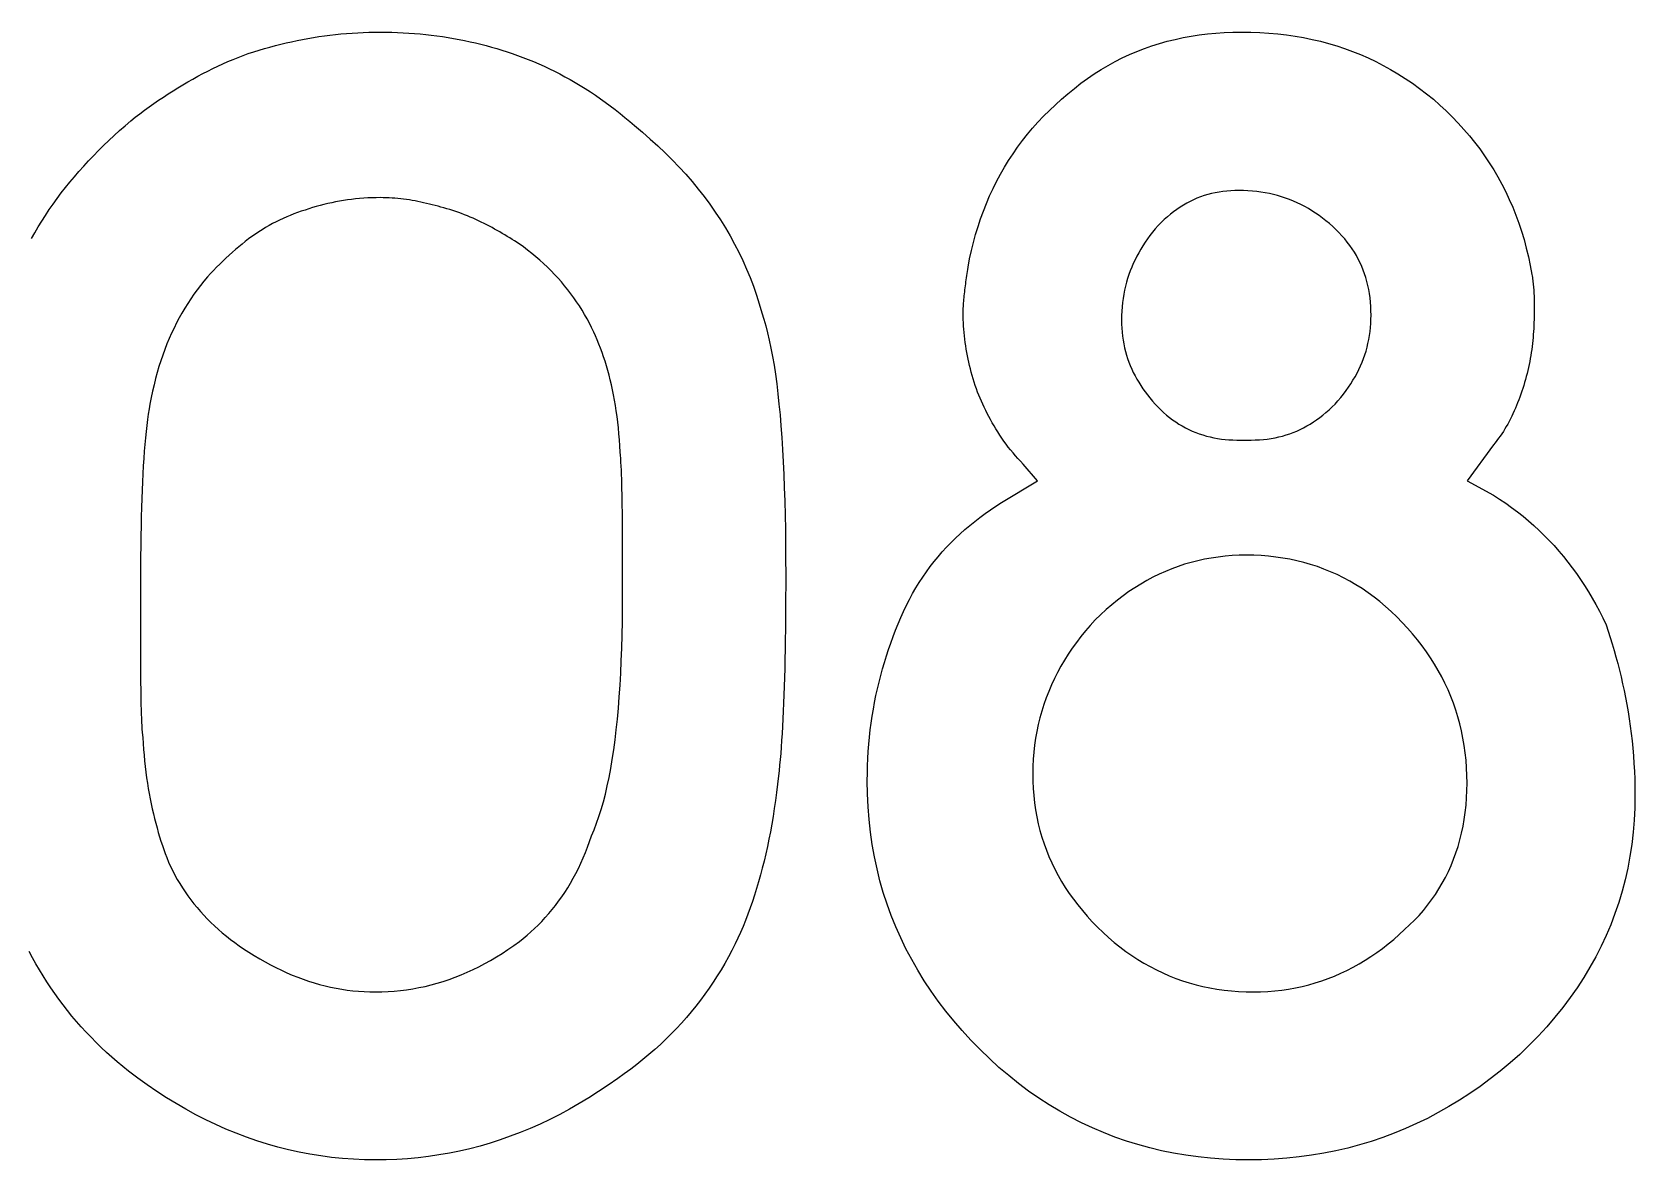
# Model space of a CAD drawing. Extents: x 18 to 129, y 140 to 152.
# Drawn here: x 104.18 to 112.77, y 146.08 to 152.12 of the extents above; entities that cross this region are included whole.
import ezdxf

# ---------------------------------------------------------------- set-up
doc = ezdxf.new("R2010")
doc.units = 0
doc.layers.add('LAYER_1', color=7, linetype='CONTINUOUS')

msp = doc.modelspace()

# ---------------------------------------------------------------- linework, layer by layer
at = {"layer": 'LAYER_1', "color": 7}
for points in [[(105.3408, 152.0044), (105.3697, 152.0138), (105.3986, 152.0229), (105.4276, 152.0315), (105.4565, 152.0397), (105.4855, 152.0476), (105.5145, 152.055), (105.5435, 152.062), (105.5726, 152.0686), (105.6017, 152.0749), (105.6309, 152.0807), (105.6601, 152.0861), (105.6894, 152.0911), (105.7187, 152.0957), (105.7481, 152.1), (105.7776, 152.1038), (105.8072, 152.1072), (105.8369, 152.1102), (105.8667, 152.1128), (105.8965, 152.115), (105.9265, 152.1168), (105.9566, 152.1182), (105.9868, 152.1192), (106.0171, 152.1198), (106.0476, 152.12)], [(106.0476, 152.12), (106.0781, 152.1198), (106.1086, 152.1192), (106.1391, 152.1182), (106.1695, 152.1168), (106.1999, 152.115), (106.2303, 152.1128), (106.2606, 152.1102), (106.2908, 152.1072), (106.3209, 152.1038), (106.3509, 152.1), (106.3808, 152.0957), (106.4106, 152.0911), (106.4403, 152.0861), (106.4698, 152.0807), (106.4991, 152.0749), (106.5283, 152.0686), (106.5573, 152.062), (106.5861, 152.055), (106.6147, 152.0476), (106.6431, 152.0397), (106.6713, 152.0315), (106.6992, 152.0229), (106.7269, 152.0138), (106.7544, 152.0044)], [(109.6971, 151.7602), (109.7311, 151.7901), (109.7657, 151.8186), (109.8008, 151.8458), (109.8364, 151.8717), (109.8725, 151.8962), (109.9092, 151.9195), (109.9464, 151.9414), (109.9841, 151.962), (110.0224, 151.9814), (110.0612, 151.9994), (110.1006, 152.0162), (110.1405, 152.0317), (110.1809, 152.0459), (110.2219, 152.0589), (110.2634, 152.0706), (110.3054, 152.081), (110.348, 152.0902), (110.3911, 152.0982), (110.4347, 152.1049), (110.4789, 152.1103), (110.5236, 152.1146), (110.5688, 152.1176), (110.6146, 152.1194), (110.6609, 152.12)], [(110.6609, 152.12), (110.7104, 152.1194), (110.7592, 152.1176), (110.8074, 152.1146), (110.8549, 152.1103), (110.9018, 152.1049), (110.9481, 152.0982), (110.9938, 152.0902), (111.0388, 152.081), (111.0834, 152.0706), (111.1273, 152.0589), (111.1707, 152.0459), (111.2135, 152.0317), (111.2558, 152.0162), (111.2976, 151.9994), (111.3389, 151.9814), (111.3796, 151.962), (111.4199, 151.9414), (111.4597, 151.9195), (111.499, 151.8962), (111.5379, 151.8717), (111.5763, 151.8458), (111.6143, 151.8186), (111.6518, 151.7901), (111.689, 151.7602)], [(104.7111, 151.6446), (104.7353, 151.6637), (104.7598, 151.6826), (104.7846, 151.7011), (104.8095, 151.7194), (104.8347, 151.7374), (104.8601, 151.755), (104.8857, 151.7723), (104.9115, 151.7893), (104.9375, 151.8059), (104.9636, 151.8221), (104.9899, 151.8379), (105.0163, 151.8534), (105.0429, 151.8685), (105.0696, 151.8831), (105.0964, 151.8973), (105.1233, 151.9111), (105.1503, 151.9244), (105.1774, 151.9373), (105.2045, 151.9497), (105.2317, 151.9617), (105.2589, 151.9731), (105.2862, 151.9841), (105.3135, 151.9945), (105.3408, 152.0044)], [(106.7544, 152.0044), (106.7832, 151.9945), (106.8119, 151.984), (106.8405, 151.9731), (106.8689, 151.9616), (106.8973, 151.9495), (106.9254, 151.9369), (106.9535, 151.9238), (106.9814, 151.9101), (107.0092, 151.896), (107.0368, 151.8812), (107.0643, 151.866), (107.0917, 151.8502), (107.1189, 151.8338), (107.146, 151.817), (107.173, 151.7996), (107.1998, 151.7816), (107.2266, 151.7632), (107.2531, 151.7442), (107.2796, 151.7246), (107.3059, 151.7045), (107.332, 151.6839), (107.3581, 151.6628), (107.384, 151.6411), (107.4097, 151.6189)], [(109.196, 150.8607), (109.2045, 150.9054), (109.2142, 150.9496), (109.2249, 150.9932), (109.2367, 151.0362), (109.2495, 151.0786), (109.2634, 151.1205), (109.2784, 151.1618), (109.2945, 151.2024), (109.3116, 151.2424), (109.3298, 151.2818), (109.3491, 151.3206), (109.3695, 151.3586), (109.3909, 151.3961), (109.4134, 151.4328), (109.4369, 151.4688), (109.4616, 151.5042), (109.4873, 151.5388), (109.514, 151.5727), (109.5419, 151.6058), (109.5708, 151.6383), (109.6008, 151.6699), (109.6318, 151.7008), (109.664, 151.7309), (109.6971, 151.7602)], [(111.689, 151.7602), (111.7238, 151.7294), (111.7575, 151.6978), (111.7902, 151.6656), (111.8217, 151.6327), (111.8522, 151.5991), (111.8815, 151.5649), (111.9098, 151.5299), (111.937, 151.4942), (111.963, 151.4578), (111.9879, 151.4206), (112.0117, 151.3828), (112.0343, 151.3442), (112.0559, 151.3049), (112.0762, 151.2648), (112.0955, 151.224), (112.1135, 151.1824), (112.1304, 151.1401), (112.1462, 151.097), (112.1608, 151.0532), (112.1742, 151.0085), (112.1864, 150.9631), (112.1974, 150.9169), (112.2072, 150.8699), (112.2159, 150.8221)], [(104.1792, 151.0144), (104.1969, 151.0458), (104.2152, 151.077), (104.2343, 151.1079), (104.2539, 151.1386), (104.2742, 151.169), (104.2951, 151.1991), (104.3167, 151.2289), (104.3389, 151.2585), (104.3617, 151.2878), (104.385, 151.3169), (104.409, 151.3457), (104.4336, 151.3742), (104.4588, 151.4024), (104.4846, 151.4304), (104.5109, 151.4581), (104.5378, 151.4855), (104.5653, 151.5127), (104.5934, 151.5396), (104.622, 151.5663), (104.6512, 151.5926), (104.6809, 151.6187), (104.7111, 151.6446)], [(107.4097, 151.6189), (107.4525, 151.5833), (107.4941, 151.5471), (107.5344, 151.5104), (107.5735, 151.4732), (107.6114, 151.4355), (107.6481, 151.3972), (107.6835, 151.3584), (107.7177, 151.319), (107.7506, 151.2791), (107.7823, 151.2387), (107.8127, 151.1977), (107.8418, 151.1563), (107.8697, 151.1142), (107.8963, 151.0717), (107.9216, 151.0285), (107.9457, 150.9849), (107.9684, 150.9407), (107.9898, 150.896), (108.0099, 150.8508), (108.0288, 150.805), (108.0463, 150.7587), (108.0624, 150.7118), (108.0773, 150.6644), (108.0908, 150.6165)], [(106.0476, 151.2334), (106.0252, 151.2332), (106.0029, 151.2326), (105.9807, 151.2316), (105.9587, 151.2302), (105.9368, 151.2284), (105.9151, 151.2263), (105.8934, 151.2238), (105.872, 151.221), (105.8506, 151.2178), (105.8294, 151.2142), (105.8083, 151.2103), (105.7874, 151.206), (105.7665, 151.2015), (105.7459, 151.1965), (105.7253, 151.1913), (105.7049, 151.1858), (105.6846, 151.1799), (105.6645, 151.1737), (105.6445, 151.1672), (105.6246, 151.1605), (105.6048, 151.1534), (105.5852, 151.1461), (105.5657, 151.1384), (105.5464, 151.1305)], [(106.4202, 151.1691), (106.4042, 151.1739), (106.3884, 151.1785), (106.3726, 151.1829), (106.3569, 151.1872), (106.3414, 151.1914), (106.3259, 151.1954), (106.3104, 151.1992), (106.2951, 151.2029), (106.2797, 151.2064), (106.2644, 151.2097), (106.2492, 151.2128), (106.2339, 151.2157), (106.2186, 151.2184), (106.2034, 151.2209), (106.1881, 151.2232), (106.1727, 151.2253), (106.1574, 151.2271), (106.1419, 151.2287), (106.1264, 151.2301), (106.1109, 151.2313), (106.0952, 151.2322), (106.0794, 151.2328), (106.0636, 151.2332), (106.0476, 151.2334)], [(110.6481, 151.2719), (110.6258, 151.2716), (110.6039, 151.2706), (110.5824, 151.2689), (110.5612, 151.2665), (110.5404, 151.2634), (110.52, 151.2597), (110.4999, 151.2552), (110.4801, 151.25), (110.4606, 151.2441), (110.4414, 151.2375), (110.4225, 151.2302), (110.4039, 151.2221), (110.3856, 151.2133), (110.3675, 151.2038), (110.3497, 151.1935), (110.3321, 151.1824), (110.3147, 151.1706), (110.2975, 151.1581), (110.2805, 151.1447), (110.2638, 151.1306), (110.2472, 151.1157), (110.2307, 151.1), (110.2144, 151.0836), (110.1983, 151.0663)], [(111.1493, 151.0791), (111.1314, 151.0949), (111.1134, 151.1099), (111.095, 151.1243), (111.0764, 151.138), (111.0576, 151.1511), (111.0384, 151.1635), (111.019, 151.1752), (110.9993, 151.1862), (110.9794, 151.1966), (110.9592, 151.2063), (110.9387, 151.2153), (110.9179, 151.2237), (110.8969, 151.2314), (110.8756, 151.2384), (110.8541, 151.2448), (110.8323, 151.2505), (110.8102, 151.2555), (110.7878, 151.2599), (110.7652, 151.2635), (110.7423, 151.2665), (110.7192, 151.2689), (110.6957, 151.2706), (110.672, 151.2716), (110.6481, 151.2719)], [(105.5464, 151.1305), (105.5272, 151.1223), (105.5081, 151.1134), (105.4892, 151.1041), (105.4704, 151.0943), (105.4517, 151.0839), (105.4332, 151.0731), (105.4148, 151.0618), (105.3965, 151.0501), (105.3783, 151.0379), (105.3603, 151.0253), (105.3425, 151.0123), (105.3247, 150.9988), (105.3071, 150.985), (105.2897, 150.9707), (105.2723, 150.9561), (105.2551, 150.9411), (105.2381, 150.9258), (105.2211, 150.9101), (105.2043, 150.8941), (105.1877, 150.8777), (105.1711, 150.861), (105.1547, 150.8441), (105.1385, 150.8268), (105.1223, 150.8093)], [(106.7672, 151.002), (106.7543, 151.0101), (106.7412, 151.0181), (106.7281, 151.0261), (106.7147, 151.0341), (106.7013, 151.042), (106.6877, 151.0498), (106.674, 151.0576), (106.6601, 151.0653), (106.6461, 151.073), (106.632, 151.0805), (106.6178, 151.0879), (106.6034, 151.0952), (106.5888, 151.1024), (106.5742, 151.1094), (106.5594, 151.1162), (106.5445, 151.1229), (106.5294, 151.1294), (106.5142, 151.1358), (106.4989, 151.1419), (106.4834, 151.1478), (106.4678, 151.1535), (106.4521, 151.1589), (106.4362, 151.1642), (106.4202, 151.1691)], [(110.1983, 151.0663), (110.1841, 151.0486), (110.1705, 151.0307), (110.1574, 151.0126), (110.1448, 150.9944), (110.1328, 150.976), (110.1214, 150.9575), (110.1105, 150.9387), (110.1003, 150.9197), (110.0906, 150.9005), (110.0814, 150.881), (110.0729, 150.8614), (110.065, 150.8414), (110.0577, 150.8212), (110.0509, 150.8007), (110.0448, 150.7799), (110.0393, 150.7588), (110.0345, 150.7374), (110.0302, 150.7157), (110.0267, 150.6937), (110.0237, 150.6713), (110.0214, 150.6485), (110.0197, 150.6254), (110.0187, 150.6019), (110.0184, 150.578)], [(111.3549, 150.6037), (111.3545, 150.6276), (111.3535, 150.6511), (111.3518, 150.6742), (111.3494, 150.6969), (111.3464, 150.7192), (111.3426, 150.7412), (111.3381, 150.7628), (111.333, 150.7841), (111.3271, 150.8049), (111.3205, 150.8255), (111.3131, 150.8457), (111.3051, 150.8655), (111.2963, 150.885), (111.2867, 150.9042), (111.2764, 150.9231), (111.2654, 150.9416), (111.2536, 150.9598), (111.241, 150.9777), (111.2277, 150.9954), (111.2136, 151.0127), (111.1987, 151.0297), (111.183, 151.0465), (111.1665, 151.0629), (111.1493, 151.0791)], [(107.1913, 150.5137), (107.1798, 150.5377), (107.1677, 150.5614), (107.1551, 150.5848), (107.142, 150.6079), (107.1284, 150.6307), (107.1142, 150.6533), (107.0994, 150.6755), (107.0842, 150.6974), (107.0684, 150.7191), (107.0521, 150.7404), (107.0352, 150.7613), (107.0178, 150.782), (106.9999, 150.8023), (106.9814, 150.8223), (106.9624, 150.8419), (106.9428, 150.8612), (106.9228, 150.8801), (106.9021, 150.8986), (106.881, 150.9168), (106.8593, 150.9346), (106.8371, 150.9521), (106.8143, 150.9691), (106.791, 150.9858), (106.7672, 151.002)], [(109.1703, 150.6165), (109.1703, 150.6247), (109.1705, 150.6331), (109.1708, 150.6418), (109.1713, 150.6507), (109.1718, 150.6598), (109.1725, 150.6691), (109.1732, 150.6787), (109.1741, 150.6884), (109.175, 150.6983), (109.176, 150.7084), (109.1771, 150.7186), (109.1783, 150.729), (109.1795, 150.7395), (109.1808, 150.7501), (109.1822, 150.7608), (109.1836, 150.7717), (109.185, 150.7826), (109.1865, 150.7936), (109.1881, 150.8047), (109.1896, 150.8158), (109.1912, 150.827), (109.1928, 150.8382), (109.1944, 150.8494), (109.196, 150.8607)], [(105.1223, 150.8093), (105.1033, 150.7866), (105.0849, 150.7635), (105.0669, 150.74), (105.0495, 150.716), (105.0326, 150.6916), (105.0163, 150.6667), (105.0005, 150.6414), (104.9853, 150.6156), (104.9705, 150.5893), (104.9563, 150.5625), (104.9427, 150.5351), (104.9296, 150.5073), (104.917, 150.4789), (104.9049, 150.45), (104.8934, 150.4205), (104.8825, 150.3905), (104.872, 150.3598), (104.8621, 150.3286), (104.8527, 150.2968), (104.8439, 150.2643), (104.8356, 150.2313), (104.8278, 150.1976), (104.8206, 150.1632), (104.8139, 150.1282)], [(112.2159, 150.8221), (112.2174, 150.8141), (112.2188, 150.8061), (112.2201, 150.798), (112.2213, 150.79), (112.2223, 150.782), (112.2233, 150.7739), (112.2241, 150.7659), (112.2249, 150.7579), (112.2256, 150.7499), (112.2262, 150.7418), (112.2267, 150.7338), (112.2271, 150.7258), (112.2275, 150.7177), (112.2278, 150.7097), (112.228, 150.7017), (112.2282, 150.6936), (112.2284, 150.6856), (112.2285, 150.6776), (112.2286, 150.6695), (112.2287, 150.6615), (112.2287, 150.6535), (112.2287, 150.6454), (112.2287, 150.6374), (112.2287, 150.6294)], [(108.0908, 150.6165), (108.1018, 150.5833), (108.1122, 150.5477), (108.1222, 150.51), (108.1316, 150.4699), (108.1405, 150.4277), (108.1488, 150.3832), (108.1567, 150.3365), (108.1641, 150.2876), (108.171, 150.2366), (108.1774, 150.1833), (108.1833, 150.1279), (108.1888, 150.0704), (108.1938, 150.0107), (108.1983, 149.9488), (108.2024, 149.8849), (108.206, 149.8188), (108.2092, 149.7507), (108.2119, 149.6804), (108.2142, 149.6081), (108.2161, 149.5337), (108.2175, 149.4573), (108.2185, 149.3788), (108.2191, 149.2983), (108.2193, 149.2158)], [(109.2474, 150.1925), (109.2411, 150.2101), (109.2351, 150.2278), (109.2293, 150.2455), (109.2238, 150.2631), (109.2186, 150.2808), (109.2136, 150.2985), (109.209, 150.3161), (109.2045, 150.3338), (109.2004, 150.3515), (109.1965, 150.3692), (109.1929, 150.3868), (109.1895, 150.4045), (109.1865, 150.4222), (109.1837, 150.4398), (109.1811, 150.4575), (109.1788, 150.4752), (109.1768, 150.4928), (109.1751, 150.5105), (109.1736, 150.5282), (109.1724, 150.5458), (109.1715, 150.5635), (109.1708, 150.5812), (109.1704, 150.5989), (109.1703, 150.6165)], [(111.1621, 150.1282), (111.1778, 150.1459), (111.1929, 150.1638), (111.2073, 150.1818), (111.221, 150.2), (111.2341, 150.2183), (111.2464, 150.2368), (111.2581, 150.2555), (111.2692, 150.2743), (111.2796, 150.2933), (111.2893, 150.3125), (111.2983, 150.3319), (111.3067, 150.3515), (111.3144, 150.3713), (111.3214, 150.3912), (111.3278, 150.4114), (111.3334, 150.4319), (111.3385, 150.4525), (111.3428, 150.4734), (111.3465, 150.4945), (111.3495, 150.5158), (111.3518, 150.5374), (111.3535, 150.5592), (111.3545, 150.5813), (111.3549, 150.6037)], [(112.2287, 150.6294), (112.2286, 150.6133), (112.2284, 150.5973), (112.2281, 150.5812), (112.2276, 150.5651), (112.2269, 150.5491), (112.2261, 150.533), (112.2251, 150.5169), (112.224, 150.5009), (112.2226, 150.4848), (112.2211, 150.4687), (112.2194, 150.4527), (112.2175, 150.4366), (112.2154, 150.4206), (112.213, 150.4045), (112.2105, 150.3884), (112.2078, 150.3724), (112.2048, 150.3563), (112.2016, 150.3402), (112.1982, 150.3242), (112.1945, 150.3081), (112.1906, 150.2921), (112.1864, 150.276), (112.182, 150.2599), (112.1773, 150.2439)], [(110.0184, 150.578), (110.0187, 150.5557), (110.0197, 150.5338), (110.0214, 150.5123), (110.0237, 150.4911), (110.0267, 150.4703), (110.0302, 150.4499), (110.0345, 150.4298), (110.0393, 150.41), (110.0448, 150.3905), (110.0509, 150.3713), (110.0577, 150.3524), (110.065, 150.3338), (110.0729, 150.3155), (110.0814, 150.2974), (110.0906, 150.2796), (110.1003, 150.2619), (110.1105, 150.2446), (110.1214, 150.2274), (110.1328, 150.2104), (110.1448, 150.1936), (110.1574, 150.177), (110.1705, 150.1606), (110.1841, 150.1443), (110.1983, 150.1282)], [(107.3326, 149.8712), (107.3308, 149.9046), (107.3286, 149.9373), (107.326, 149.9694), (107.3231, 150.0009), (107.3197, 150.0317), (107.316, 150.0619), (107.3119, 150.0916), (107.3074, 150.1206), (107.3026, 150.149), (107.2974, 150.1769), (107.2919, 150.2042), (107.286, 150.231), (107.2799, 150.2572), (107.2733, 150.283), (107.2665, 150.3082), (107.2593, 150.3329), (107.2519, 150.3571), (107.2441, 150.3808), (107.236, 150.4041), (107.2276, 150.4269), (107.219, 150.4492), (107.21, 150.4711), (107.2008, 150.4926), (107.1913, 150.5137)], [(109.4915, 149.8069), (109.4773, 149.8215), (109.4634, 149.8364), (109.4499, 149.8514), (109.4369, 149.8667), (109.4241, 149.8822), (109.4118, 149.8979), (109.3999, 149.9137), (109.3882, 149.9297), (109.377, 149.9459), (109.3661, 149.9621), (109.3556, 149.9785), (109.3454, 149.9949), (109.3355, 150.0114), (109.3259, 150.0279), (109.3167, 150.0445), (109.3078, 150.0611), (109.2992, 150.0777), (109.2909, 150.0943), (109.283, 150.1108), (109.2753, 150.1273), (109.2679, 150.1437), (109.2608, 150.1601), (109.2539, 150.1763), (109.2474, 150.1925)], [(112.1773, 150.2439), (112.1724, 150.2279), (112.1674, 150.212), (112.1622, 150.1963), (112.1569, 150.1807), (112.1514, 150.1653), (112.1458, 150.1501), (112.14, 150.135), (112.134, 150.1201), (112.1278, 150.1054), (112.1215, 150.0909), (112.115, 150.0765), (112.1082, 150.0623), (112.1013, 150.0484), (112.0942, 150.0346), (112.0868, 150.0211), (112.0793, 150.0078), (112.0715, 149.9947), (112.0635, 149.9818), (112.0552, 149.9692), (112.0467, 149.9568), (112.038, 149.9447), (112.029, 149.9328), (112.0198, 149.9211), (112.0103, 149.9097)], [(104.8139, 150.1282), (104.8092, 150.1018), (104.8048, 150.0739), (104.8006, 150.0445), (104.7967, 150.0136), (104.7931, 149.9812), (104.7896, 149.9473), (104.7864, 149.9119), (104.7835, 149.875), (104.7807, 149.8366), (104.7782, 149.7966), (104.7759, 149.7552), (104.7738, 149.7122), (104.7719, 149.6676), (104.7701, 149.6215), (104.7686, 149.5739), (104.7673, 149.5247), (104.7661, 149.4739), (104.7651, 149.4216), (104.7643, 149.3677), (104.7637, 149.3123), (104.7631, 149.2552), (104.7628, 149.1965), (104.7626, 149.1363), (104.7625, 149.0745)], [(110.1983, 150.1282), (110.213, 150.1125), (110.228, 150.0974), (110.2434, 150.083), (110.2592, 150.0693), (110.2754, 150.0563), (110.2919, 150.0439), (110.3087, 150.0322), (110.3259, 150.0211), (110.3433, 150.0107), (110.3611, 150.001), (110.3792, 149.992), (110.3975, 149.9836), (110.4161, 149.9759), (110.435, 149.9689), (110.4541, 149.9626), (110.4734, 149.9569), (110.493, 149.9518), (110.5127, 149.9475), (110.5327, 149.9438), (110.5529, 149.9408), (110.5732, 149.9385), (110.5937, 149.9368), (110.6144, 149.9358), (110.6352, 149.9354)], [(110.7123, 149.9354), (110.7346, 149.9358), (110.7565, 149.9368), (110.778, 149.9385), (110.7992, 149.9408), (110.82, 149.9438), (110.8404, 149.9475), (110.8606, 149.9518), (110.8803, 149.9569), (110.8998, 149.9626), (110.919, 149.9689), (110.9379, 149.9759), (110.9565, 149.9836), (110.9748, 149.992), (110.9929, 150.001), (111.0108, 150.0107), (111.0284, 150.0211), (111.0457, 150.0322), (111.0629, 150.0439), (111.0799, 150.0563), (111.0967, 150.0693), (111.1133, 150.083), (111.1297, 150.0974), (111.146, 150.1125), (111.1621, 150.1282)], [(107.3455, 149.113), (107.3455, 149.159), (107.3455, 149.2038), (107.3455, 149.2473), (107.3454, 149.2896), (107.3454, 149.3308), (107.3453, 149.3706), (107.3452, 149.4093), (107.345, 149.4466), (107.3448, 149.4828), (107.3446, 149.5177), (107.3443, 149.5513), (107.3439, 149.5837), (107.3434, 149.6148), (107.3429, 149.6446), (107.3423, 149.6731), (107.3417, 149.7003), (107.3409, 149.7263), (107.3401, 149.7509), (107.3391, 149.7743), (107.338, 149.7963), (107.3369, 149.817), (107.3356, 149.8364), (107.3342, 149.8545), (107.3326, 149.8712)], [(112.0103, 149.9097), (111.8689, 149.717), (112.0103, 149.6399)], [(109.3759, 149.6013), (109.5686, 149.717), (109.4915, 149.8069)], [(108.8362, 148.9845), (108.8509, 149.0178), (108.8664, 149.0504), (108.8825, 149.0822), (108.8993, 149.1132), (108.9168, 149.1435), (108.9349, 149.173), (108.9537, 149.2019), (108.9732, 149.2301), (108.9934, 149.2576), (109.0142, 149.2845), (109.0357, 149.3107), (109.0578, 149.3363), (109.0806, 149.3613), (109.1041, 149.3857), (109.1283, 149.4096), (109.1531, 149.4328), (109.1786, 149.4556), (109.2048, 149.4778), (109.2316, 149.4996), (109.2591, 149.5208), (109.2873, 149.5416), (109.3162, 149.562), (109.3457, 149.5819), (109.3759, 149.6013)], [(112.0103, 149.6399), (112.0436, 149.6187), (112.0761, 149.5968), (112.1079, 149.5742), (112.1389, 149.551), (112.1691, 149.5271), (112.1986, 149.5025), (112.2273, 149.4773), (112.2554, 149.4514), (112.2827, 149.4248), (112.3093, 149.3976), (112.3352, 149.3697), (112.3604, 149.3411), (112.385, 149.3119), (112.4089, 149.2819), (112.4322, 149.2514), (112.4548, 149.2201), (112.4768, 149.1882), (112.4982, 149.1556), (112.519, 149.1223), (112.5392, 149.0884), (112.5588, 149.0538), (112.5778, 149.0185), (112.5963, 148.9826), (112.6142, 148.946)], [(110.6866, 149.3186), (110.6483, 149.318), (110.6103, 149.3162), (110.5728, 149.3132), (110.5356, 149.309), (110.4989, 149.3036), (110.4626, 149.2969), (110.4266, 149.2891), (110.3911, 149.2801), (110.3559, 149.2698), (110.3212, 149.2584), (110.2869, 149.2457), (110.2529, 149.2319), (110.2194, 149.2168), (110.1863, 149.2006), (110.1535, 149.1831), (110.1212, 149.1644), (110.0893, 149.1445), (110.0578, 149.1235), (110.0266, 149.1012), (109.9959, 149.0777), (109.9656, 149.053), (109.9357, 149.0271), (109.9062, 149), (109.877, 148.9717)], [(111.5219, 148.9588), (111.4927, 148.9887), (111.463, 149.0172), (111.4328, 149.0444), (111.402, 149.0702), (111.3708, 149.0948), (111.339, 149.118), (111.3067, 149.14), (111.2739, 149.1606), (111.2407, 149.1799), (111.2069, 149.198), (111.1727, 149.2148), (111.138, 149.2303), (111.1028, 149.2445), (111.0672, 149.2575), (111.0311, 149.2692), (110.9946, 149.2796), (110.9576, 149.2888), (110.9201, 149.2967), (110.8823, 149.3034), (110.844, 149.3089), (110.8053, 149.3132), (110.7661, 149.3162), (110.7266, 149.318), (110.6866, 149.3186)], [(108.2193, 149.2158), (108.2193, 149.1539), (108.2191, 149.0935), (108.2187, 149.0345), (108.2183, 148.977), (108.2177, 148.921), (108.2169, 148.8664), (108.216, 148.8134), (108.215, 148.7618), (108.2139, 148.7116), (108.2126, 148.663), (108.2112, 148.6158), (108.2097, 148.5701), (108.208, 148.5258), (108.2062, 148.4831), (108.2043, 148.4418), (108.2022, 148.4019), (108.2, 148.3636), (108.1976, 148.3267), (108.1952, 148.2913), (108.1926, 148.2574), (108.1898, 148.2249), (108.1869, 148.1939), (108.1839, 148.1644), (108.1808, 148.1364)], [(104.7625, 149.0745), (104.7625, 149.027), (104.7625, 148.981), (104.7625, 148.9365), (104.7626, 148.8935), (104.7626, 148.8519), (104.7627, 148.8118), (104.7628, 148.7732), (104.763, 148.7361), (104.7632, 148.7004), (104.7635, 148.6662), (104.7638, 148.6335), (104.7641, 148.6022), (104.7646, 148.5724), (104.7651, 148.5441), (104.7657, 148.5173), (104.7663, 148.4919), (104.7671, 148.468), (104.7679, 148.4456), (104.7689, 148.4246), (104.77, 148.4052), (104.7711, 148.3872), (104.7724, 148.3706), (104.7738, 148.3556), (104.7754, 148.342)], [(107.1784, 147.8151), (107.1926, 147.8481), (107.206, 147.8829), (107.2188, 147.9194), (107.231, 147.9577), (107.2425, 147.9977), (107.2533, 148.0396), (107.2635, 148.0833), (107.2731, 148.1288), (107.2821, 148.1761), (107.2905, 148.2252), (107.2982, 148.2763), (107.3053, 148.3291), (107.3119, 148.3839), (107.3178, 148.4405), (107.3231, 148.499), (107.3279, 148.5595), (107.3321, 148.6218), (107.3356, 148.6861), (107.3387, 148.7524), (107.3411, 148.8205), (107.3431, 148.8907), (107.3444, 148.9628), (107.3452, 149.0369), (107.3455, 149.113)], [(108.6562, 148.1107), (108.6566, 148.1506), (108.6576, 148.1902), (108.6592, 148.2294), (108.6615, 148.2682), (108.6645, 148.3067), (108.6681, 148.3448), (108.6723, 148.3826), (108.6772, 148.42), (108.6827, 148.4572), (108.6888, 148.494), (108.6955, 148.5306), (108.7028, 148.5669), (108.7108, 148.6029), (108.7193, 148.6386), (108.7284, 148.6741), (108.7381, 148.7094), (108.7484, 148.7445), (108.7592, 148.7793), (108.7707, 148.8139), (108.7827, 148.8484), (108.7952, 148.8827), (108.8083, 148.9168), (108.822, 148.9507), (108.8362, 148.9845)], [(109.877, 148.9717), (109.8503, 148.9425), (109.8246, 148.9128), (109.8, 148.8826), (109.7764, 148.8518), (109.754, 148.8206), (109.7327, 148.7889), (109.7124, 148.7568), (109.6933, 148.7242), (109.6753, 148.6911), (109.6584, 148.6576), (109.6427, 148.6237), (109.6281, 148.5894), (109.6146, 148.5546), (109.6022, 148.5195), (109.591, 148.484), (109.581, 148.4481), (109.5721, 148.4119), (109.5644, 148.3753), (109.5579, 148.3384), (109.5525, 148.3012), (109.5483, 148.2636), (109.5453, 148.2258), (109.5435, 148.1876), (109.5429, 148.1492)], [(111.8689, 148.0978), (111.8683, 148.1393), (111.8665, 148.1803), (111.8635, 148.2207), (111.8592, 148.2607), (111.8538, 148.3001), (111.8472, 148.339), (111.8394, 148.3774), (111.8303, 148.4153), (111.8201, 148.4527), (111.8086, 148.4896), (111.796, 148.5261), (111.7821, 148.562), (111.7671, 148.5976), (111.7508, 148.6326), (111.7333, 148.6672), (111.7147, 148.7013), (111.6948, 148.735), (111.6737, 148.7683), (111.6514, 148.8011), (111.6279, 148.8335), (111.6032, 148.8654), (111.5773, 148.897), (111.5502, 148.9281), (111.5219, 148.9588)], [(112.6142, 148.946), (112.6253, 148.9121), (112.6362, 148.8779), (112.6467, 148.8435), (112.6569, 148.8088), (112.6668, 148.7737), (112.6763, 148.7383), (112.6854, 148.7026), (112.6942, 148.6666), (112.7026, 148.6302), (112.7105, 148.5934), (112.718, 148.5562), (112.7251, 148.5187), (112.7317, 148.4807), (112.7378, 148.4424), (112.7434, 148.4036), (112.7484, 148.3643), (112.753, 148.3247), (112.757, 148.2846), (112.7604, 148.244), (112.7633, 148.2029), (112.7655, 148.1613), (112.7671, 148.1193), (112.7681, 148.0767), (112.7684, 148.0336)], [(104.7754, 148.342), (104.7772, 148.3101), (104.7794, 148.2785), (104.782, 148.2474), (104.7849, 148.2167), (104.7882, 148.1865), (104.7918, 148.1566), (104.7958, 148.1273), (104.8001, 148.0983), (104.8047, 148.0698), (104.8097, 148.0417), (104.8149, 148.0141), (104.8204, 147.987), (104.8261, 147.9603), (104.8321, 147.9341), (104.8384, 147.9084), (104.8449, 147.8832), (104.8516, 147.8584), (104.8585, 147.8342), (104.8656, 147.8104), (104.8729, 147.7872), (104.8804, 147.7645), (104.8881, 147.7423), (104.8959, 147.7206), (104.9039, 147.6995)], [(108.1808, 148.1364), (108.1758, 148.0917), (108.1703, 148.0477), (108.1645, 148.0044), (108.1583, 147.9618), (108.1517, 147.9197), (108.1446, 147.8784), (108.1372, 147.8376), (108.1294, 147.7975), (108.1211, 147.758), (108.1125, 147.7191), (108.1035, 147.6809), (108.094, 147.6432), (108.0842, 147.6062), (108.074, 147.5697), (108.0633, 147.5339), (108.0523, 147.4986), (108.0408, 147.4639), (108.029, 147.4298), (108.0167, 147.3962), (108.0041, 147.3633), (107.991, 147.3308), (107.9776, 147.2989), (107.9637, 147.2676), (107.9495, 147.2368)], [(109.5429, 148.1492), (109.5435, 148.1093), (109.5453, 148.07), (109.5484, 148.0311), (109.5526, 147.9928), (109.558, 147.955), (109.5646, 147.9177), (109.5724, 147.8809), (109.5815, 147.8446), (109.5917, 147.8088), (109.6032, 147.7735), (109.6158, 147.7386), (109.6297, 147.7043), (109.6447, 147.6704), (109.661, 147.6369), (109.6785, 147.604), (109.6971, 147.5714), (109.717, 147.5393), (109.7381, 147.5077), (109.7604, 147.4765), (109.7839, 147.4457), (109.8086, 147.4154), (109.8345, 147.3854), (109.8616, 147.3559), (109.8899, 147.3268)], [(109.2602, 146.6714), (109.2114, 146.7216), (109.1647, 146.7726), (109.1199, 146.8244), (109.0772, 146.8771), (109.0365, 146.9305), (108.9978, 146.9848), (108.9612, 147.04), (108.9266, 147.096), (108.8941, 147.1528), (108.8636, 147.2105), (108.8352, 147.269), (108.8088, 147.3284), (108.7846, 147.3887), (108.7624, 147.4498), (108.7423, 147.5118), (108.7243, 147.5748), (108.7084, 147.6386), (108.6946, 147.7033), (108.6829, 147.7689), (108.6733, 147.8354), (108.6659, 147.9028), (108.6605, 147.9712), (108.6573, 148.0405), (108.6562, 148.1107)], [(111.5348, 147.3139), (111.5615, 147.3384), (111.5872, 147.3637), (111.6118, 147.3898), (111.6354, 147.4166), (111.6578, 147.4442), (111.6791, 147.4726), (111.6994, 147.5016), (111.7185, 147.5314), (111.7365, 147.562), (111.7534, 147.5932), (111.7691, 147.6251), (111.7837, 147.6577), (111.7972, 147.691), (111.8096, 147.7249), (111.8208, 147.7594), (111.8308, 147.7946), (111.8397, 147.8305), (111.8474, 147.8669), (111.8539, 147.904), (111.8593, 147.9416), (111.8635, 147.9798), (111.8665, 148.0186), (111.8683, 148.0579), (111.8689, 148.0978)], [(112.7684, 148.0336), (112.7674, 147.9665), (112.7641, 147.9002), (112.7588, 147.8348), (112.7513, 147.7701), (112.7416, 147.7063), (112.7299, 147.6432), (112.7159, 147.581), (112.6999, 147.5195), (112.6817, 147.4589), (112.6613, 147.3991), (112.6388, 147.34), (112.6142, 147.2818), (112.5874, 147.2244), (112.5585, 147.1678), (112.5275, 147.1119), (112.4943, 147.0569), (112.4589, 147.0027), (112.4215, 146.9493), (112.3818, 146.8967), (112.3401, 146.8449), (112.2962, 146.7939), (112.2501, 146.7437), (112.2019, 146.6943), (112.1516, 146.6457)], [(106.7929, 147.2497), (106.8137, 147.2661), (106.8341, 147.2831), (106.8543, 147.3009), (106.8741, 147.3192), (106.8936, 147.3382), (106.9128, 147.3579), (106.9316, 147.3782), (106.95, 147.3991), (106.968, 147.4207), (106.9856, 147.4428), (107.0027, 147.4656), (107.0194, 147.489), (107.0356, 147.513), (107.0514, 147.5376), (107.0666, 147.5628), (107.0813, 147.5886), (107.0955, 147.6149), (107.1092, 147.6418), (107.1222, 147.6693), (107.1347, 147.6974), (107.1466, 147.726), (107.1578, 147.7551), (107.1685, 147.7849), (107.1784, 147.8151)], [(104.9039, 147.6995), (104.9139, 147.6755), (104.9245, 147.6518), (104.9358, 147.6284), (104.9477, 147.6053), (104.9603, 147.5824), (104.9736, 147.5599), (104.9874, 147.5377), (105.0019, 147.5157), (105.0171, 147.4941), (105.0328, 147.4728), (105.0492, 147.4518), (105.0661, 147.4312), (105.0837, 147.4109), (105.1019, 147.3909), (105.1206, 147.3713), (105.14, 147.352), (105.1599, 147.3331), (105.1804, 147.3145), (105.2014, 147.2963), (105.2231, 147.2785), (105.2452, 147.2611), (105.268, 147.2441), (105.2913, 147.2274), (105.3151, 147.2111)], [(109.8899, 147.3268), (109.9191, 147.2985), (109.9488, 147.2714), (109.979, 147.2455), (110.0098, 147.2208), (110.041, 147.1973), (110.0728, 147.175), (110.1051, 147.1539), (110.1379, 147.134), (110.1711, 147.1154), (110.2049, 147.0979), (110.2391, 147.0816), (110.2738, 147.0666), (110.309, 147.0527), (110.3446, 147.0401), (110.3807, 147.0286), (110.4172, 147.0184), (110.4542, 147.0093), (110.4917, 147.0015), (110.5295, 146.9949), (110.5678, 146.9895), (110.6065, 146.9852), (110.6457, 146.9822), (110.6852, 146.9804), (110.7252, 146.9798)], [(110.7252, 146.9798), (110.7635, 146.9804), (110.8015, 146.9822), (110.839, 146.9852), (110.8762, 146.9894), (110.9129, 146.9948), (110.9493, 147.0013), (110.9852, 147.009), (111.0207, 147.0179), (111.0559, 147.0279), (111.0906, 147.0391), (111.125, 147.0515), (111.1589, 147.065), (111.1924, 147.0796), (111.2256, 147.0953), (111.2583, 147.1122), (111.2906, 147.1302), (111.3225, 147.1493), (111.3541, 147.1696), (111.3852, 147.1909), (111.4159, 147.2133), (111.4462, 147.2369), (111.4761, 147.2615), (111.5057, 147.2872), (111.5348, 147.3139)], [(104.6983, 146.5558), (104.668, 146.5801), (104.6383, 146.605), (104.6091, 146.6304), (104.5805, 146.6563), (104.5525, 146.6827), (104.525, 146.7096), (104.4981, 146.7369), (104.4717, 146.7647), (104.446, 146.7929), (104.4208, 146.8216), (104.3962, 146.8507), (104.3722, 146.8802), (104.3488, 146.9101), (104.326, 146.9405), (104.3038, 146.9711), (104.2823, 147.0022), (104.2614, 147.0336), (104.2411, 147.0654), (104.2214, 147.0974), (104.2024, 147.1299), (104.184, 147.1626), (104.1663, 147.1956)], [(105.3151, 147.2111), (105.344, 147.1923), (105.3729, 147.1742), (105.4019, 147.1569), (105.4308, 147.1405), (105.4598, 147.1248), (105.4888, 147.1099), (105.5178, 147.0959), (105.5469, 147.0826), (105.576, 147.0702), (105.6052, 147.0585), (105.6344, 147.0477), (105.6637, 147.0376), (105.693, 147.0284), (105.7224, 147.02), (105.7519, 147.0123), (105.7815, 147.0055), (105.8112, 146.9995), (105.841, 146.9943), (105.8708, 146.9899), (105.9008, 146.9862), (105.9309, 146.9834), (105.9611, 146.9814), (105.9914, 146.9802), (106.0219, 146.9798)], [(106.0219, 146.9798), (106.0555, 146.9803), (106.0891, 146.9817), (106.1225, 146.984), (106.1557, 146.9873), (106.1889, 146.9915), (106.2219, 146.9967), (106.2547, 147.0028), (106.2875, 147.0098), (106.3201, 147.0178), (106.3525, 147.0267), (106.3848, 147.0365), (106.417, 147.0473), (106.4491, 147.059), (106.481, 147.0716), (106.5128, 147.0852), (106.5445, 147.0998), (106.576, 147.1152), (106.6074, 147.1316), (106.6386, 147.149), (106.6698, 147.1672), (106.7007, 147.1864), (106.7316, 147.2066), (106.7623, 147.2277), (106.7929, 147.2497)], [(107.9495, 147.2368), (107.9315, 147.2017), (107.9128, 147.167), (107.8934, 147.1326), (107.8734, 147.0987), (107.8526, 147.0653), (107.8312, 147.0322), (107.8091, 146.9996), (107.7862, 146.9674), (107.7627, 146.9357), (107.7384, 146.9044), (107.7134, 146.8736), (107.6876, 146.8433), (107.6612, 146.8134), (107.6339, 146.784), (107.606, 146.7551), (107.5773, 146.7266), (107.5478, 146.6987), (107.5176, 146.6712), (107.4866, 146.6443), (107.4548, 146.6178), (107.4222, 146.5919), (107.3889, 146.5665), (107.3547, 146.5416), (107.3198, 146.5172)], [(110.6995, 146.0803), (110.6307, 146.0813), (110.5627, 146.0843), (110.4953, 146.0893), (110.4287, 146.0964), (110.3627, 146.1055), (110.2975, 146.1166), (110.233, 146.1298), (110.1693, 146.145), (110.1063, 146.1623), (110.0441, 146.1816), (109.9827, 146.203), (109.922, 146.2265), (109.8622, 146.252), (109.8032, 146.2796), (109.745, 146.3093), (109.6876, 146.3411), (109.6311, 146.375), (109.5755, 146.411), (109.5207, 146.4491), (109.4668, 146.4893), (109.4138, 146.5316), (109.3617, 146.5761), (109.3105, 146.6227), (109.2602, 146.6714)], [(112.1516, 146.6457), (112.0998, 146.6001), (112.0472, 146.5563), (111.9938, 146.5144), (111.9396, 146.4744), (111.8847, 146.4363), (111.8289, 146.4001), (111.7724, 146.3659), (111.7152, 146.3335), (111.6571, 146.303), (111.5983, 146.2745), (111.5388, 146.2479), (111.4785, 146.2232), (111.4175, 146.2005), (111.3558, 146.1797), (111.2933, 146.1609), (111.2302, 146.1441), (111.1663, 146.1292), (111.1017, 146.1162), (111.0364, 146.1053), (110.9704, 146.0963), (110.9037, 146.0893), (110.8363, 146.0843), (110.7682, 146.0813), (110.6995, 146.0803)], [(106.0219, 146.0803), (105.9626, 146.0812), (105.9036, 146.0837), (105.8448, 146.0881), (105.7864, 146.0941), (105.7283, 146.1018), (105.6705, 146.1112), (105.613, 146.1223), (105.5559, 146.135), (105.4992, 146.1494), (105.4428, 146.1654), (105.3868, 146.1831), (105.3312, 146.2024), (105.2759, 146.2232), (105.2211, 146.2457), (105.1668, 146.2698), (105.1128, 146.2954), (105.0593, 146.3226), (105.0063, 146.3513), (104.9537, 146.3816), (104.9016, 146.4134), (104.85, 146.4468), (104.7989, 146.4816), (104.7483, 146.5179), (104.6983, 146.5558)], [(107.3198, 146.5172), (107.2683, 146.4811), (107.2167, 146.4465), (107.1649, 146.4136), (107.113, 146.3822), (107.0609, 146.3524), (107.0086, 146.3242), (106.9561, 146.2976), (106.9033, 146.2726), (106.8504, 146.2491), (106.7972, 146.2271), (106.7438, 146.2067), (106.6901, 146.1879), (106.6362, 146.1706), (106.5819, 146.1548), (106.5274, 146.1406), (106.4726, 146.1279), (106.4175, 146.1167), (106.362, 146.107), (106.3062, 146.0988), (106.2501, 146.0921), (106.1936, 146.0869), (106.1367, 146.0832), (106.0795, 146.081), (106.0219, 146.0803)]]:
    msp.add_lwpolyline(points, dxfattribs=at)
for points in [[(111.3549, 150.6037), (111.3549, 150.6037)], [(108.2193, 149.2158), (108.2193, 149.2158)], [(107.3455, 149.113), (107.3455, 149.113)], [(111.8689, 148.0978), (111.8689, 148.0978)], [(112.7684, 148.0336), (112.7684, 148.0336)]]:
    msp.add_lwpolyline(points, close=True, dxfattribs=at)
msp.add_polyline3d([(110.6352, 149.9354, 0), (110.64, 149.9354, 0), (110.6446, 149.9354, 0), (110.6491, 149.9354, 0), (110.6534, 149.9354, 0), (110.6576, 149.9354, 0), (110.6617, 149.9354, 0), (110.6657, 149.9354, 0), (110.6695, 149.9354, 0), (110.6732, 149.9354, 0), (110.6767, 149.9354, 0), (110.6801, 149.9354, 0), (110.6834, 149.9354, 0), (110.6866, 149.9354, 0), (110.6896, 149.9354, 0), (110.6925, 149.9354, 0), (110.6952, 149.9354, 0), (110.6978, 149.9354, 0), (110.7003, 149.9354, 0), (110.7026, 149.9354, 0), (110.7048, 149.9354, 0), (110.7069, 149.9354, 0), (110.7089, 149.9354, 0), (110.7107, 149.9354, 0), (110.7123, 149.9354, 0)], dxfattribs=at)

doc.saveas('drawing.dxf')
